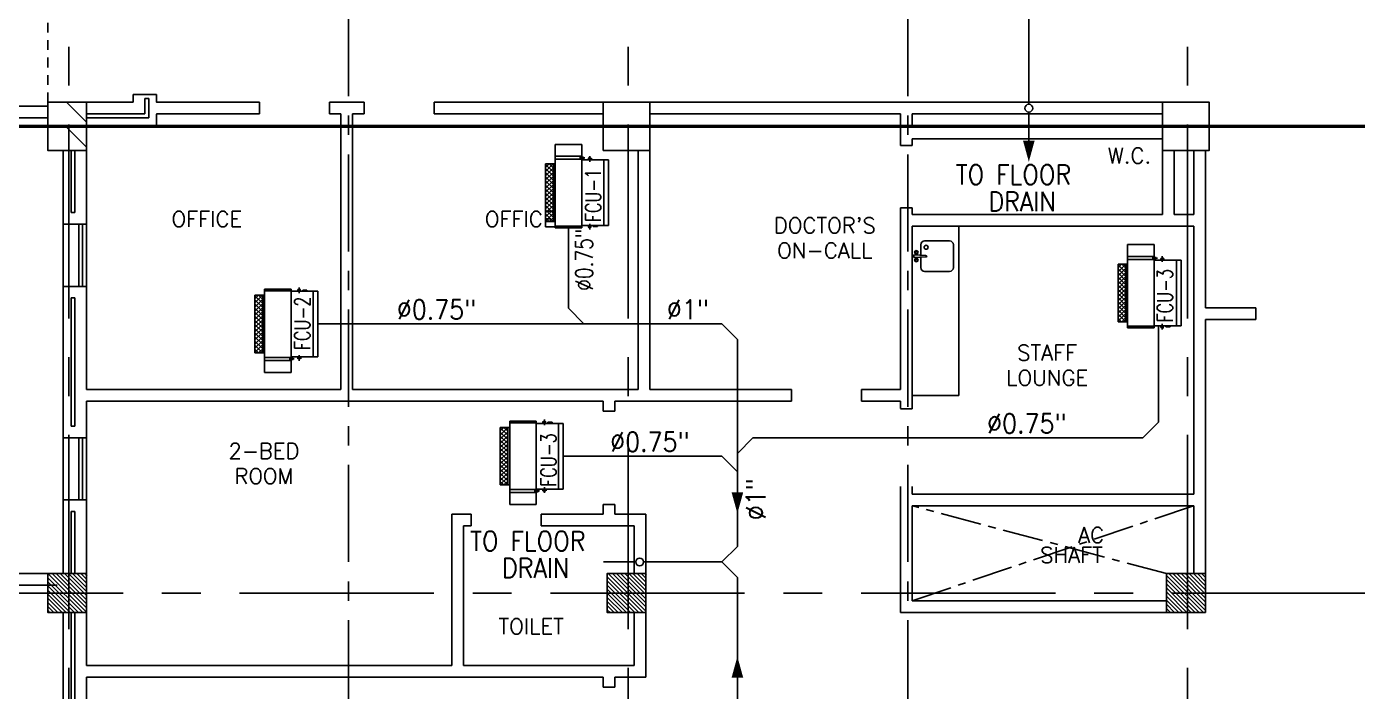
# Model space of a CAD drawing. Extents: x 417866242 to 417866633, y 43498034 to 43498122.
# Drawn here: x 417866567.22 to 417866584.35, y 43498060.77 to 43498069.33 of the extents above; entities that cross this region are included whole.
import ezdxf
from ezdxf.enums import TextEntityAlignment as Align

# ---------------------------------------------------------------- set-up
doc = ezdxf.new("R2010")
doc.units = 0
doc.header["$MEASUREMENT"] = 0
for name, pattern in [('CENTER', [2, 1.25, -0.25, 0.25, -0.25]), ('CENTER2', [1.125, 0.75, -0.125, 0.125, -0.125]), ('CENTERX2', [4, 2.5, -0.5, 0.5, -0.5]), ('HIDDEN2', [0.1875, 0.125, -0.0625])]:
    doc.linetypes.add(name, pattern=pattern)
doc.layers.get('0').update_dxf_attribs({"linetype": 'CONTINUOUS'})
for name, color, linetype in [('AC-CD', 6, 'CONTINUOUS'), ('AC-TEXT', 2, 'CONTINUOUS'), ('AXES', 11, 'CENTERX2'), ('AXES1', 11, 'CENTER'), ('COL', 11, 'CONTINUOUS'), ('EJ', 11, 'CONTINUOUS'), ('FCU', 6, 'CONTINUOUS'), ('HAT', 11, 'CONTINUOUS'), ('INSUL', 11, 'CONTINUOUS'), ('NON-MEDICAL', 11, 'CONTINUOUS'), ('P-SOLIDWASTE', 6, 'CONTINUOUS'), ('PROJ-L', 11, 'CONTINUOUS'), ('RM-NAME', 11, 'CONTINUOUS'), ('ROOF', 11, 'CONTINUOUS'), ('STR', 11, 'CONTINUOUS'), ('TEXTN', 2, 'CONTINUOUS'), ('WALL', 11, 'CONTINUOUS'), ('WIN', 11, 'CONTINUOUS')]:
    doc.layers.add(name, color=color, linetype=linetype)
doc.styles.add('ROMANS', font='ROMANS.shx', dxfattribs={"width": 0.6})

# ---------------------------------------------------------------- blocks, each defined once
blk = doc.blocks.new('*X85')
at = {"color": 0}
for p, q in [((253128, 139850), (253628, 140350)), ((253129, 139903), (253575, 140350)), ((253129, 139956), (253522, 140350)), ((253129, 140009), (253469, 140350)), ((253129, 140062), (253416, 140350)), ((253129, 140115), (253363, 140350)), ((253129, 140168), (253310, 140350)), ((253129, 140221), (253257, 140350)), ((253129, 140274), (253204, 140350)), ((253129, 140327), (253151, 140350)), ((253181, 139850), (253629, 140297)), ((253234, 139850), (253629, 140244)), ((253287, 139850), (253629, 140191)), ((253340, 139850), (253629, 140138)), ((253393, 139850), (253629, 140085)), ((253446, 139850), (253629, 140032)), ((253499, 139850), (253629, 139979)), ((253553, 139850), (253629, 139926)), ((253606, 139850), (253629, 139873))]:
    blk.add_line(p, q, dxfattribs=at)
blk = doc.blocks.new('COL50')
at = {"layer": 'COL'}
blk.add_lwpolyline([(-250, 250), (-250, -250), (250, -250), (250, 250)], close=True, dxfattribs=at)
blk = doc.blocks.new('C5')
at = {"layer": 'HAT', "linetype": 'ByBlock'}
h = blk.add_hatch(dxfattribs=at)
h.set_pattern_fill('ANSI31', color=256, scale=300, style=0)
h.set_pattern_definition([(45, (-223356.182, -51411.005), (-26.516504, 26.516504), [])])
h.paths.add_polyline_path([(300, 300), (0, 300), (0, 0), (300, 0)])
h.paths.add_polyline_path([(600, 300), (300, 300), (300, 0), (600, 0)])
at = {"layer": 'COL'}
blk.add_lwpolyline([(600, 300), (0, 300), (0, 0), (600, 0)], close=True, dxfattribs=at)
blk = doc.blocks.new('*X84')
at = {"color": 0}
for p, q in [((245929, 139863), (246416, 140350)), ((245929, 139916), (246363, 140350)), ((245929, 139969), (246310, 140350)), ((245929, 140022), (246257, 140350)), ((245929, 140075), (246204, 140350)), ((245929, 140128), (246151, 140350)), ((245929, 140181), (246098, 140350)), ((245929, 140234), (246045, 140350)), ((245929, 140287), (245991, 140350)), ((245929, 140340), (245938, 140350)), ((245969, 139850), (246429, 140310)), ((246022, 139850), (246429, 140256)), ((246075, 139850), (246429, 140203)), ((246128, 139850), (246429, 140150)), ((246181, 139850), (246429, 140097)), ((246234, 139850), (246429, 140044)), ((246287, 139850), (246429, 139991)), ((246340, 139850), (246429, 139938)), ((246393, 139850), (246429, 139885))]:
    blk.add_line(p, q, dxfattribs=at)
blk = doc.blocks.new('*X59')
at = {"color": 0}
for p, q in [((238729, 139875), (239203, 140350)), ((238729, 139928), (239150, 140350)), ((238729, 139981), (239097, 140350)), ((238729, 140034), (239044, 140350)), ((238729, 140087), (238991, 140350)), ((238729, 140140), (238938, 140350)), ((238729, 140193), (238885, 140350)), ((238729, 140246), (238832, 140350)), ((238729, 140299), (238779, 140350)), ((238756, 139850), (239229, 140322)), ((238809, 139850), (239229, 140269)), ((238862, 139850), (239229, 140216)), ((238915, 139850), (239229, 140163)), ((238968, 139850), (239229, 140110)), ((239021, 139850), (239229, 140057)), ((239074, 139850), (239229, 140004)), ((239128, 139850), (239229, 139951)), ((239181, 139850), (239229, 139898))]:
    blk.add_line(p, q, dxfattribs=at)
blk = doc.blocks.new('RM1')
at = {"layer": 'RM-NAME', "style": 'ROMANS'}
for tag, p in [('ROOMNAME1', (0, 324)), ('ROOMNAME2', (0, 0))]:
    blk.add_attdef(tag, text='', height=200, dxfattribs=at).set_placement(p, align=Align.MIDDLE)
blk = doc.blocks.new('*X88')
at = {"color": 0}
for p, q in [((16890, -2467), (16943, -2414)), ((16890, -2520), (16990, -2420)), ((16990, -2565), (16890, -2465)), ((16890, -2573), (16990, -2473)), ((16990, -2619), (16890, -2519)), ((16890, -2626), (16990, -2526)), ((16990, -2512), (16892, -2414)), ((16990, -2459), (16945, -2414)), ((16990, -2672), (16890, -2572)), ((16890, -2679), (16990, -2579)), ((16990, -2725), (16890, -2625)), ((16890, -2732), (16990, -2632)), ((16990, -2778), (16890, -2678)), ((16890, -2785), (16990, -2685)), ((16990, -2831), (16890, -2731)), ((16890, -2838), (16990, -2738)), ((16990, -2884), (16890, -2784)), ((16890, -2891), (16990, -2791)), ((16990, -2937), (16890, -2837)), ((16890, -2944), (16990, -2844)), ((16990, -2990), (16890, -2890)), ((16890, -2997), (16990, -2897)), ((16990, -3043), (16890, -2943)), ((16890, -3050), (16990, -2950)), ((16990, -3096), (16890, -2996)), ((16890, -3103), (16990, -3003)), ((16990, -3149), (16890, -3049)), ((16892, -3155), (16990, -3056)), ((16944, -3155), (16890, -3102)), ((16945, -3155), (16990, -3109))]:
    blk.add_line(p, q, dxfattribs=at)
blk = doc.blocks.new('WHE06')
at = {"color": 3}
for p, q in [((689, 622), (346, 622)), ((346, 622), (346, 469)), ((689, 469), (689, 622)), ((60, -422), (60, 422)), ((212, 437), (269, 437)), ((232, 452), (232, 422)), ((232, 452), (252, 452)), ((242, 472), (242, 399)), ((252, 452), (252, 422)), ((305, 448), (373, 448)), ((321, 458), (321, 438)), ((321, 458), (346, 458)), ((321, 438), (346, 438)), ((346, 430), (689, 430)), ((811, 371), (689, 371)), ((711, -371), (711, 371)), ((811, -371), (811, 371)), ((142, -437), (142, -422)), ((142, -437), (197, -437)), ((197, -437), (197, -422)), ((221, -437), (269, -437)), ((232, -452), (232, -422)), ((232, -452), (252, -452)), ((242, -472), (242, -399)), ((252, -452), (252, -422)), ((346, -430), (689, -430)), ((811, -371), (689, -371))]:
    blk.add_line(p, q, dxfattribs=at)
at = {"color": 6}
for p, q in [((0, -422), (0, 422)), ((0, 422), (346, 422)), ((346, 469), (346, -451)), ((689, 469), (346, 469)), ((689, -451), (689, 469)), ((0, -422), (346, -422)), ((346, -451), (689, -451))]:
    blk.add_line(p, q, dxfattribs=at)
at = {"color": 11}
blk.add_blockref('*X88', (-16179, 2784), dxfattribs=at)
blk = doc.blocks.new('*X100')
at = {"color": 0}
for p, q in [((16890, -2467), (16943, -2414)), ((16890, -2520), (16990, -2420)), ((16990, -2565), (16890, -2465)), ((16890, -2573), (16990, -2473)), ((16990, -2619), (16890, -2519)), ((16890, -2626), (16990, -2526)), ((16990, -2512), (16892, -2414)), ((16990, -2459), (16945, -2414)), ((16990, -2672), (16890, -2572)), ((16890, -2679), (16990, -2579)), ((16990, -2725), (16890, -2625)), ((16890, -2732), (16990, -2632)), ((16990, -2778), (16890, -2678)), ((16890, -2785), (16990, -2685)), ((16990, -2831), (16890, -2731)), ((16890, -2838), (16990, -2738)), ((16990, -2884), (16890, -2784)), ((16890, -2891), (16990, -2791)), ((16990, -2937), (16890, -2837)), ((16890, -2944), (16990, -2844)), ((16990, -2990), (16890, -2890)), ((16890, -2997), (16990, -2897)), ((16990, -3043), (16890, -2943)), ((16890, -3050), (16990, -2950)), ((16990, -3096), (16890, -2996)), ((16890, -3103), (16990, -3003)), ((16990, -3149), (16890, -3049)), ((16892, -3155), (16990, -3056)), ((16944, -3155), (16890, -3102)), ((16945, -3155), (16990, -3109))]:
    blk.add_line(p, q, dxfattribs=at)

msp = doc.modelspace()

# ---------------------------------------------------------------- hatches: boundary and pattern name
at = {"layer": 'HAT'}
h = msp.add_hatch(dxfattribs=at)
h.set_pattern_fill('ANSI31', color=256, scale=0.3, style=0)
h.set_pattern_definition([(135, (417866900.68178, 43498016.965967), (0.0265165043, 0.0265165043), [])])
h.paths.add_polyline_path([(417866567.746, 43498068.357), (417866567.996, 43498068.357), (417866567.996, 43498068.057), (417866567.746, 43498068.057)])
h.paths.add_polyline_path([(417866567.496, 43498068.357), (417866567.746, 43498068.357), (417866567.746, 43498068.057), (417866567.496, 43498068.057)])
h = msp.add_hatch(dxfattribs=at)
h.set_pattern_fill('ANSI31', color=256, scale=0.3, style=0)
h.set_pattern_definition([(135, (417866900.68178, 43498016.645967), (0.0265165043, 0.0265165043), [])])
h.paths.add_polyline_path([(417866567.746, 43498068.037), (417866567.996, 43498068.037), (417866567.996, 43498067.737), (417866567.746, 43498067.737)])
h.paths.add_polyline_path([(417866567.496, 43498068.037), (417866567.746, 43498068.037), (417866567.746, 43498067.737), (417866567.496, 43498067.737)])

# ---------------------------------------------------------------- linework, layer by layer
at = {"layer": 'AC-CD'}
for p, q in [((417866580.124, 43498070.917), (417866580.124, 43498068.331)), ((417866580.124, 43498068.231), (417866580.124, 43498067.816)), ((417866574.198, 43498066.742), (417866574.198, 43498065.704)), ((417866574.398, 43498065.504), (417866574.198, 43498065.704)), ((417866570.975, 43498065.504), (417866576.173, 43498065.504)), ((417866576.373, 43498065.304), (417866576.173, 43498065.504)), ((417866581.791, 43498065.479), (417866581.791, 43498064.236)), ((417866576.373, 43498065.304), (417866576.373, 43498062.637)), ((417866581.591, 43498064.036), (417866581.791, 43498064.236)), ((417866576.373, 43498063.836), (417866576.573, 43498064.036)), ((417866576.573, 43498064.036), (417866581.591, 43498064.036)), ((417866574.131, 43498063.799), (417866576.173, 43498063.799)), ((417866576.373, 43498063.599), (417866576.173, 43498063.799)), ((417866576.373, 43498062.637), (417866576.173, 43498062.437)), ((417866575.066, 43498062.437), (417866574.651, 43498062.437)), ((417866575.166, 43498062.437), (417866576.173, 43498062.437)), ((417866576.373, 43498062.237), (417866576.173, 43498062.437)), ((417866576.373, 43498062.237), (417866576.373, 43498059.977))]:
    msp.add_line(p, q, dxfattribs=at)
for centre in [(417866580.124, 43498068.281), (417866575.116, 43498062.437)]:
    msp.add_circle(centre, 0.05, dxfattribs=at)
at = {"layer": 'AXES'}
for p, q in [((417866567.766, 43498033.573), (417866567.766, 43498110.385)), ((417866574.966, 43498033.573), (417866574.966, 43498110.385)), ((417866582.166, 43498033.573), (417866582.166, 43498110.385)), ((417866558.316, 43498068.057), (417866626.006, 43498068.057)), ((417866558.316, 43498068.037), (417866626.006, 43498068.037)), ((417866557.966, 43498062.037), (417866626.006, 43498062.037))]:
    msp.add_line(p, q, dxfattribs=at)
at = {"layer": 'AXES1'}
for p, q in [((417866571.366, 43498040.437), (417866571.366, 43498099.257)), ((417866578.566, 43498040.437), (417866578.566, 43498099.257))]:
    msp.add_line(p, q, dxfattribs=at)
at = {"layer": 'COL'}
for points in [[(417866567.996, 43498068.357), (417866567.496, 43498068.357), (417866567.496, 43498068.057), (417866567.996, 43498068.057)], [(417866567.996, 43498068.037), (417866567.496, 43498068.037), (417866567.496, 43498067.737), (417866567.996, 43498067.737)]]:
    msp.add_lwpolyline(points, close=True, dxfattribs=at)
at = {"layer": 'EJ'}
for p, q in [((417866567.996, 43498068.057), (417866571.271, 43498068.057)), ((417866567.996, 43498068.037), (417866571.271, 43498068.037)), ((417866582.396, 43498068.057), (417866585.496, 43498068.057)), ((417866582.396, 43498068.037), (417866585.496, 43498068.037))]:
    msp.add_line(p, q, dxfattribs=at)
at = {"layer": 'FCU', "color": 3}
for p, q in [((417866573.32, 43498064.17), (417866573.32, 43498063.429)), ((417866573.32, 43498064.17), (417866573.442, 43498064.17)), ((417866573.42, 43498064.17), (417866573.42, 43498063.429)), ((417866573.785, 43498064.23), (417866573.442, 43498064.23)), ((417866573.91, 43498064.237), (417866573.862, 43498064.237)), ((417866573.899, 43498064.252), (417866573.879, 43498064.252)), ((417866573.879, 43498064.252), (417866573.879, 43498064.222)), ((417866573.889, 43498064.271), (417866573.889, 43498064.199)), ((417866573.899, 43498064.252), (417866573.899, 43498064.222)), ((417866573.935, 43498064.237), (417866573.935, 43498064.222)), ((417866573.99, 43498064.237), (417866573.935, 43498064.237)), ((417866573.99, 43498064.237), (417866573.99, 43498064.222)), ((417866574.071, 43498064.222), (417866574.071, 43498063.377)), ((417866573.32, 43498063.429), (417866573.442, 43498063.429)), ((417866573.785, 43498063.369), (417866573.442, 43498063.369)), ((417866573.442, 43498063.33), (417866573.442, 43498063.178)), ((417866573.826, 43498063.352), (417866573.758, 43498063.352)), ((417866573.81, 43498063.362), (417866573.785, 43498063.362)), ((417866573.81, 43498063.342), (417866573.785, 43498063.342)), ((417866573.785, 43498063.178), (417866573.785, 43498063.33)), ((417866573.81, 43498063.342), (417866573.81, 43498063.362)), ((417866573.919, 43498063.362), (417866573.862, 43498063.362)), ((417866573.879, 43498063.347), (417866573.879, 43498063.377)), ((417866573.899, 43498063.347), (417866573.879, 43498063.347)), ((417866573.889, 43498063.327), (417866573.889, 43498063.4)), ((417866573.899, 43498063.347), (417866573.899, 43498063.377)), ((417866573.442, 43498063.178), (417866573.785, 43498063.178))]:
    msp.add_line(p, q, dxfattribs=at)
at = {"layer": 'FCU', "color": 6}
for p, q in [((417866573.785, 43498064.25), (417866573.442, 43498064.25)), ((417866573.442, 43498064.25), (417866573.442, 43498063.33)), ((417866573.785, 43498063.33), (417866573.785, 43498064.25)), ((417866574.131, 43498064.222), (417866573.785, 43498064.222)), ((417866574.131, 43498064.222), (417866574.131, 43498063.377)), ((417866573.442, 43498063.33), (417866573.785, 43498063.33)), ((417866574.131, 43498063.377), (417866573.785, 43498063.377))]:
    msp.add_line(p, q, dxfattribs=at)
at = {"layer": 'INSUL'}
for p, q in [((417866568.796, 43498068.407), (417866568.746, 43498068.407)), ((417866568.746, 43498068.207), (417866568.746, 43498068.407)), ((417866568.796, 43498068.407), (417866568.746, 43498068.407)), ((417866568.796, 43498068.157), (417866568.796, 43498068.407)), ((417866567.996, 43498068.207), (417866568.746, 43498068.207)), ((417866567.996, 43498068.157), (417866568.796, 43498068.157)), ((417866567.796, 43498067.737), (417866567.796, 43498066.937)), ((417866567.846, 43498067.737), (417866567.846, 43498066.937)), ((417866567.796, 43498066.937), (417866567.846, 43498066.937)), ((417866567.796, 43498065.837), (417866567.846, 43498065.837)), ((417866567.796, 43498065.837), (417866567.796, 43498064.187)), ((417866567.846, 43498065.837), (417866567.846, 43498064.187)), ((417866567.796, 43498064.187), (417866567.846, 43498064.187)), ((417866567.796, 43498063.087), (417866567.846, 43498063.087)), ((417866567.796, 43498062.287), (417866567.796, 43498063.087)), ((417866567.846, 43498062.287), (417866567.846, 43498063.087)), ((417866567.796, 43498061.787), (417866567.796, 43498058.987)), ((417866567.846, 43498061.787), (417866567.846, 43498058.987))]:
    msp.add_line(p, q, dxfattribs=at)
at = {"layer": 'NON-MEDICAL'}
for p, q in [((417866579.221, 43498064.582), (417866579.221, 43498066.762)), ((417866579.104, 43498066.572), (417866578.783, 43498066.572)), ((417866578.645, 43498066.392), (417866578.8, 43498066.386)), ((417866578.645, 43498066.392), (417866578.645, 43498066.36)), ((417866578.733, 43498066.522), (417866578.733, 43498066.386)), ((417866579.154, 43498066.229), (417866579.154, 43498066.522)), ((417866578.645, 43498066.36), (417866578.8, 43498066.366)), ((417866578.733, 43498066.366), (417866578.733, 43498066.229)), ((417866578.783, 43498066.179), (417866579.104, 43498066.179)), ((417866579.221, 43498064.582), (417866578.621, 43498064.582))]:
    msp.add_line(p, q, dxfattribs=at)
for centre, radius in [((417866578.676, 43498066.425), 0.0217), ((417866578.676, 43498066.425), 0.014), ((417866578.802, 43498066.49), 0.0255), ((417866578.676, 43498066.326), 0.0217), ((417866578.676, 43498066.326), 0.014)]:
    msp.add_circle(centre, radius, dxfattribs=at)
for centre, radius, start, end in [((417866578.783, 43498066.522), 0.0499, 90, 180), ((417866579.104, 43498066.522), 0.0499, 0, 90), ((417866578.8, 43498066.376), 0.00997, 270, 90), ((417866578.783, 43498066.229), 0.0499, 180, 270), ((417866579.104, 43498066.229), 0.0499, 270, 0)]:
    msp.add_arc(centre, radius, start, end, dxfattribs=at)
at = {"layer": 'P-SOLIDWASTE'}
for points in [[(417866580.124, 43498067.591, 0, 0.15, 0), (417866580.124, 43498067.864, 0.15, 0.15, 0)], [(417866576.373, 43498063.062, 0, 0.15, 0), (417866576.373, 43498063.335, 0.15, 0.15, 0)], [(417866574.426, 43498062.437, 0, 0.15, 0), (417866574.699, 43498062.437, 0.15, 0.15, 0)], [(417866576.373, 43498061.22, 0, 0.15, 0), (417866576.373, 43498060.947, 0.15, 0.15, 0)]]:
    msp.add_lwpolyline(points, format="xyseb", dxfattribs=at)
at = {"layer": 'PROJ-L', "linetype": 'Continuous'}
for p, q in [((417866565.47, 43498062.287), (417866567.62, 43498062.287)), ((417866565.62, 43498062.137), (417866567.62, 43498062.137))]:
    msp.add_line(p, q, dxfattribs=at)
at = {"layer": 'ROOF'}
for p, q in [((417866565.421, 43498068.307), (417866567.496, 43498068.307)), ((417866562.271, 43498068.157), (417866567.496, 43498068.157)), ((417866600.27, 43498068.057), (417866567.62, 43498068.057)), ((417866600.27, 43498068.037), (417866567.62, 43498068.037))]:
    msp.add_line(p, q, dxfattribs=at)
at = {"layer": 'STR', "linetype": 'HIDDEN2'}
msp.add_line((417866567.496, 43498071.407), (417866567.496, 43498068.357), dxfattribs=at)
at = {"layer": 'WALL'}
for p, q in [((417866568.596, 43498068.457), (417866568.596, 43498068.357)), ((417866568.596, 43498068.457), (417866568.896, 43498068.457)), ((417866568.596, 43498068.457), (417866568.596, 43498068.357)), ((417866568.596, 43498068.457), (417866568.896, 43498068.457)), ((417866568.896, 43498068.457), (417866568.896, 43498068.36)), ((417866568.896, 43498068.457), (417866568.896, 43498068.36)), ((417866567.996, 43498068.357), (417866568.596, 43498068.357)), ((417866568.271, 43498068.357), (417866567.996, 43498068.357)), ((417866570.221, 43498068.357), (417866568.899, 43498068.357)), ((417866570.221, 43498068.207), (417866570.221, 43498068.357)), ((417866571.571, 43498068.357), (417866571.121, 43498068.357)), ((417866571.121, 43498068.207), (417866571.121, 43498068.357)), ((417866571.571, 43498068.207), (417866571.571, 43498068.357)), ((417866572.471, 43498068.207), (417866572.471, 43498068.357)), ((417866574.646, 43498068.357), (417866572.471, 43498068.357)), ((417866581.996, 43498068.357), (417866575.246, 43498068.357)), ((417866568.896, 43498068.204), (417866568.896, 43498068.057)), ((417866570.221, 43498068.207), (417866568.899, 43498068.207)), ((417866571.271, 43498068.207), (417866571.121, 43498068.207)), ((417866571.271, 43498068.057), (417866571.271, 43498068.207)), ((417866571.571, 43498068.207), (417866571.421, 43498068.207)), ((417866571.421, 43498068.057), (417866571.421, 43498068.207)), ((417866574.646, 43498068.207), (417866572.471, 43498068.207)), ((417866578.471, 43498068.207), (417866575.246, 43498068.207)), ((417866578.471, 43498068.207), (417866578.471, 43498068.057)), ((417866578.621, 43498068.207), (417866578.621, 43498068.057)), ((417866581.846, 43498068.207), (417866578.621, 43498068.207)), ((417866568.896, 43498068.057), (417866567.996, 43498068.057)), ((417866571.421, 43498068.057), (417866571.271, 43498068.057)), ((417866571.271, 43498064.657), (417866571.271, 43498068.037)), ((417866571.421, 43498068.037), (417866571.271, 43498068.037)), ((417866571.421, 43498064.657), (417866571.421, 43498068.037)), ((417866578.471, 43498068.057), (417866578.621, 43498068.057)), ((417866578.471, 43498068.037), (417866578.621, 43498068.037)), ((417866578.471, 43498068.037), (417866578.471, 43498067.799)), ((417866581.846, 43498068.037), (417866578.621, 43498068.037)), ((417866567.996, 43498067.837), (417866567.996, 43498066.787)), ((417866578.621, 43498067.887), (417866578.621, 43498067.799)), ((417866581.846, 43498067.887), (417866578.621, 43498067.887)), ((417866567.696, 43498067.737), (417866567.696, 43498066.787)), ((417866575.096, 43498067.737), (417866575.096, 43498064.657)), ((417866575.246, 43498067.737), (417866575.246, 43498064.657)), ((417866581.846, 43498066.912), (417866581.846, 43498067.737)), ((417866581.996, 43498066.912), (417866581.996, 43498067.737)), ((417866582.246, 43498067.737), (417866582.246, 43498066.912)), ((417866582.396, 43498067.737), (417866582.396, 43498065.712)), ((417866578.471, 43498066.999), (417866578.471, 43498064.657)), ((417866578.621, 43498066.999), (417866578.621, 43498066.912)), ((417866581.846, 43498066.912), (417866578.621, 43498066.912)), ((417866582.246, 43498066.912), (417866581.996, 43498066.912)), ((417866567.696, 43498066.787), (417866567.996, 43498066.787)), ((417866578.621, 43498066.762), (417866578.621, 43498064.414)), ((417866582.246, 43498066.762), (417866578.621, 43498066.762)), ((417866582.246, 43498066.762), (417866582.246, 43498063.312)), ((417866567.696, 43498065.987), (417866567.996, 43498065.987)), ((417866567.696, 43498065.987), (417866567.696, 43498064.037)), ((417866567.996, 43498065.987), (417866567.996, 43498064.657)), ((417866583.046, 43498065.712), (417866582.396, 43498065.712)), ((417866583.046, 43498065.562), (417866583.046, 43498065.712)), ((417866582.396, 43498065.562), (417866582.396, 43498062.287)), ((417866583.046, 43498065.562), (417866582.396, 43498065.562)), ((417866571.271, 43498064.657), (417866567.996, 43498064.657)), ((417866567.996, 43498064.507), (417866567.996, 43498064.037)), ((417866574.646, 43498064.507), (417866567.996, 43498064.507)), ((417866575.096, 43498064.657), (417866571.421, 43498064.657)), ((417866577.071, 43498064.507), (417866574.796, 43498064.507)), ((417866577.071, 43498064.657), (417866575.246, 43498064.657)), ((417866577.071, 43498064.657), (417866577.071, 43498064.507)), ((417866577.971, 43498064.657), (417866577.971, 43498064.507)), ((417866578.471, 43498064.657), (417866577.971, 43498064.657)), ((417866578.471, 43498064.507), (417866577.971, 43498064.507)), ((417866578.471, 43498064.507), (417866578.471, 43498064.414)), ((417866578.621, 43498064.409), (417866578.621, 43498064.507)), ((417866567.696, 43498064.037), (417866567.996, 43498064.037)), ((417866578.471, 43498061.787), (417866578.471, 43498063.409)), ((417866578.621, 43498063.409), (417866578.621, 43498063.312)), ((417866582.246, 43498063.312), (417866578.621, 43498063.312)), ((417866567.696, 43498063.237), (417866567.996, 43498063.237)), ((417866567.696, 43498062.287), (417866567.696, 43498063.237)), ((417866567.996, 43498062.287), (417866567.996, 43498063.237)), ((417866578.621, 43498061.937), (417866578.621, 43498063.162)), ((417866578.621, 43498063.162), (417866582.247, 43498063.162)), ((417866582.247, 43498063.162), (417866582.247, 43498062.287)), ((417866572.696, 43498063.052), (417866572.946, 43498063.052)), ((417866573.846, 43498063.052), (417866574.646, 43498063.052)), ((417866574.796, 43498063.052), (417866575.196, 43498063.052)), ((417866575.196, 43498063.052), (417866575.196, 43498062.287)), ((417866572.846, 43498062.902), (417866572.946, 43498062.902)), ((417866573.846, 43498062.902), (417866575.046, 43498062.902)), ((417866575.046, 43498062.902), (417866575.046, 43498062.287)), ((417866581.896, 43498061.937), (417866578.621, 43498061.937)), ((417866567.696, 43498061.787), (417866567.696, 43498058.837)), ((417866567.996, 43498061.787), (417866567.996, 43498061.102)), ((417866575.046, 43498061.787), (417866575.046, 43498061.102)), ((417866575.196, 43498061.787), (417866575.196, 43498060.952)), ((417866578.471, 43498061.787), (417866581.896, 43498061.787)), ((417866567.996, 43498061.102), (417866572.696, 43498061.102)), ((417866572.846, 43498061.102), (417866575.046, 43498061.102)), ((417866567.996, 43498060.952), (417866567.996, 43498058.837)), ((417866567.996, 43498060.952), (417866574.646, 43498060.952)), ((417866574.796, 43498060.952), (417866575.196, 43498060.952))]:
    msp.add_line(p, q, dxfattribs=at)
at = {"layer": 'WALL', "linetype": 'ByBlock'}
for p, q in [((417866578.621, 43498067.799), (417866578.471, 43498067.799)), ((417866578.621, 43498066.999), (417866578.471, 43498066.999)), ((417866574.646, 43498064.379), (417866574.646, 43498064.507)), ((417866574.796, 43498064.379), (417866574.796, 43498064.507)), ((417866574.646, 43498064.379), (417866574.796, 43498064.379)), ((417866578.471, 43498064.409), (417866578.621, 43498064.409)), ((417866574.646, 43498063.052), (417866574.646, 43498063.179)), ((417866574.646, 43498063.179), (417866574.796, 43498063.179)), ((417866574.796, 43498063.052), (417866574.796, 43498063.179)), ((417866572.696, 43498061.102), (417866572.696, 43498063.052)), ((417866572.946, 43498062.902), (417866572.946, 43498063.052)), ((417866573.846, 43498062.902), (417866573.846, 43498063.052)), ((417866572.846, 43498061.102), (417866572.846, 43498062.902)), ((417866574.646, 43498060.824), (417866574.646, 43498060.952)), ((417866574.796, 43498060.824), (417866574.796, 43498060.952)), ((417866574.646, 43498060.824), (417866574.796, 43498060.824))]:
    msp.add_line(p, q, dxfattribs=at)
at = {"layer": 'WALL', "linetype": 'CENTER2', "ltscale": 0.7}
for p, q in [((417866581.896, 43498062.287), (417866578.621, 43498063.162)), ((417866578.621, 43498061.937), (417866582.247, 43498063.162))]:
    msp.add_line(p, q, dxfattribs=at)
at = {"layer": 'WALL', "linetype": 'ByBlock', "ltscale": 0.3}
for points in [[(417866567.996, 43498062.287), (417866567.496, 43498062.287), (417866567.496, 43498061.787), (417866567.996, 43498061.787)], [(417866575.196, 43498062.287), (417866574.696, 43498062.287), (417866574.696, 43498061.787), (417866575.196, 43498061.787)], [(417866582.396, 43498062.287), (417866581.896, 43498062.287), (417866581.896, 43498061.787), (417866582.396, 43498061.787)]]:
    msp.add_lwpolyline(points, close=True, dxfattribs=at)
at = {"layer": 'WALL'}
for centre, start, end in [((417866568.899, 43498068.36), 180, 270), ((417866568.899, 43498068.36), 180, 270), ((417866568.899, 43498068.204), 90, 180)]:
    msp.add_arc(centre, 0.003, start, end, dxfattribs=at)
at = {"layer": 'WIN'}
for p, q in [((417866567.696, 43498066.787), (417866567.696, 43498065.987)), ((417866567.896, 43498066.787), (417866567.896, 43498065.987)), ((417866567.946, 43498066.787), (417866567.946, 43498065.987)), ((417866567.996, 43498066.787), (417866567.996, 43498065.987)), ((417866567.696, 43498064.037), (417866567.696, 43498063.237)), ((417866567.896, 43498064.037), (417866567.896, 43498063.237)), ((417866567.946, 43498064.037), (417866567.946, 43498063.237)), ((417866567.996, 43498064.037), (417866567.996, 43498063.237))]:
    msp.add_line(p, q, dxfattribs=at)

# ---------------------------------------------------------------- block references
at = {"layer": 'COL', "linetype": 'ByBlock', "xscale": -0.0009999871253967285, "yscale": 0.001000002026557922, "zscale": 0.001}
for p in [(417866575.246, 43498068.057), (417866582.446, 43498068.057), (417866575.246, 43498067.737), (417866582.446, 43498067.737)]:
    msp.add_blockref('C5', p, dxfattribs=at)
at = {"layer": 'COL', "xscale": 0.0009999871253967285, "yscale": 0.001000002026557922, "zscale": 0.001}
for p in [(417866567.746, 43498062.037), (417866574.946, 43498062.037), (417866582.146, 43498062.037)]:
    msp.add_blockref('COL50', p, dxfattribs=at)
at = {"layer": 'FCU', "linetype": 'ByBlock', "xscale": -0.0009999871253967285, "yscale": 0.001000002026557922, "zscale": 0.001}
for p in [(417866574.715, 43498067.193), (417866582.084, 43498065.902)]:
    msp.add_blockref('WHE06', p, dxfattribs=at)
at = {"layer": 'FCU', "linetype": 'ByBlock', "xscale": 0.0009999871253967285, "yscale": 0.001000002026557922, "zscale": 0.001, "rotation": 180}
msp.add_blockref('WHE06', (417866570.975, 43498065.501), dxfattribs=at)
at = {"layer": 'FCU', "color": 11, "extrusion": (0, 0, -1), "xscale": -0.0009999871253967285, "yscale": 0.001000002026557922, "zscale": -0.001, "rotation": 180}
msp.add_blockref('*X100', (-417866590.311, 43498061.015), dxfattribs=at)
at = {"layer": 'HAT', "xscale": -0.0009999871253967285, "yscale": 0.001000002026557922, "zscale": 0.001}
for name in ['*X85', '*X84', '*X59']:
    msp.add_blockref(name, (417866821.124, 43497921.937), dxfattribs=at)
at = {"layer": 'RM-NAME'}
ref = msp.add_blockref('RM1', (417866581.419, 43498067.67), dxfattribs=dict(at, xscale=-0.0009999871253967285, yscale=0.001000002026557922, zscale=0.001))
ref.add_attrib('ROOMNAME2', 'W.C.', dxfattribs={"height": 0.2, "style": 'ROMANS'}).set_placement((417866581.419, 43498067.67), align=Align.MIDDLE)
ref = msp.add_blockref('RM1', (417866569.545, 43498066.853), dxfattribs=dict(at, xscale=-0.0009999871253967285, yscale=0.001000002026557922, zscale=0.001))
ref.add_attrib('ROOMNAME2', 'OFFICE', dxfattribs={"height": 0.2, "style": 'ROMANS'}).set_placement((417866569.545, 43498066.853), align=Align.MIDDLE)
ref = msp.add_blockref('RM1', (417866573.577, 43498066.853), dxfattribs=dict(at, xscale=-0.0009999871253967285, yscale=0.001000002026557922, zscale=0.001))
ref.add_attrib('ROOMNAME2', 'OFFICE', dxfattribs={"height": 0.2, "style": 'ROMANS'}).set_placement((417866573.577, 43498066.853), align=Align.MIDDLE)
ref = msp.add_blockref('RM1', (417866577.497, 43498066.448), dxfattribs=dict(at, xscale=-0.0009999871253967285, yscale=0.001000002026557922, zscale=0.001))
ref.add_attrib('ROOMNAME2', 'ON-CALL', dxfattribs={"height": 0.2, "style": 'ROMANS'}).set_placement((417866577.497, 43498066.448), align=Align.MIDDLE)
ref.add_attrib('ROOMNAME1', "DOCTOR'S", dxfattribs={"height": 0.2, "style": 'ROMANS'}).set_placement((417866577.497, 43498066.772), align=Align.MIDDLE)
ref = msp.add_blockref('RM1', (417866580.36, 43498064.809), dxfattribs=dict(at, xscale=-0.0009999871253967285, yscale=0.001000002026557922, zscale=0.001))
ref.add_attrib('ROOMNAME2', 'LOUNGE', dxfattribs={"height": 0.2, "style": 'ROMANS'}).set_placement((417866580.36, 43498064.809), align=Align.MIDDLE)
ref.add_attrib('ROOMNAME1', 'STAFF', dxfattribs={"height": 0.2, "style": 'ROMANS'}).set_placement((417866580.36, 43498065.132), align=Align.MIDDLE)
ref = msp.add_blockref('RM1', (417866570.28, 43498063.543), dxfattribs=dict(at, xscale=-0.0009999871253967285, yscale=0.001000002026557922, zscale=0.001))
ref.add_attrib('ROOMNAME2', 'ROOM', dxfattribs={"height": 0.2, "style": 'ROMANS'}).set_placement((417866570.28, 43498063.543), align=Align.MIDDLE)
ref.add_attrib('ROOMNAME1', '2-BED', dxfattribs={"height": 0.2, "style": 'ROMANS'}).set_placement((417866570.28, 43498063.867), align=Align.MIDDLE)
ref = msp.add_blockref('RM1', (417866573.72, 43498061.608), dxfattribs=dict(at, xscale=0.0009999871253967285, yscale=0.001000002026557922, zscale=0.001))
ref.add_attrib('ROOMNAME2', 'TOILET', dxfattribs={"height": 0.2, "style": 'ROMANS'}).set_placement((417866573.72, 43498061.608), align=Align.MIDDLE)

# ---------------------------------------------------------------- texts
at = {"layer": 'AC-TEXT', "style": 'ROMANS', "width": 0.9}
for s, p in [('TO FLOOR ', (417866579.183, 43498067.3)), ('DRAIN', (417866579.603, 43498066.954)), ('TO FLOOR ', (417866572.932, 43498062.581)), ('DRAIN', (417866573.342, 43498062.235))]:
    msp.add_text(s, height=0.25, dxfattribs=at).set_placement(p)
at = {"layer": 'AC-TEXT', "style": 'ROMANS'}
for s, height, width, p in [(' %%c0.75"', 0.22, 0.8, (417866574.401, 43498066.269)), (' %%c1"', 0.25, 0.9, (417866576.611, 43498063.168))]:
    msp.add_text(s, height=height, rotation=90, dxfattribs=dict(at, width=width)).set_placement(p, align=Align.MIDDLE)
at = {"layer": 'AC-TEXT', "style": 'ROMANS', "width": 0.9}
for s, p in [(' %%c0.75"', (417866572.423, 43498065.689)), (' %%c1"', (417866575.658, 43498065.689)), (' %%c0.75"', (417866580.02, 43498064.221)), (' %%c0.75"', (417866575.169, 43498063.985))]:
    msp.add_text(s, height=0.25, dxfattribs=at).set_placement(p, align=Align.MIDDLE)
at = {"layer": 'RM-NAME', "style": 'ROMANS'}
for s, p in [('AC', (417866580.928, 43498062.784)), ('SHAFT', (417866580.672, 43498062.527))]:
    msp.add_text(s, height=0.2, dxfattribs=at).set_placement(p, align=Align.MIDDLE)
at = {"layer": 'TEXTN', "style": 'ROMANS', "width": 0.75}
for s, p in [('FCU-1', (417866574.617, 43498066.814)), ('FCU-3', (417866581.976, 43498065.522)), ('FCU-2', (417866570.873, 43498065.166)), ('FCU-3', (417866574.042, 43498063.406))]:
    msp.add_text(s, height=0.2, rotation=90, dxfattribs=at).set_placement(p)

doc.saveas('drawing.dxf')
